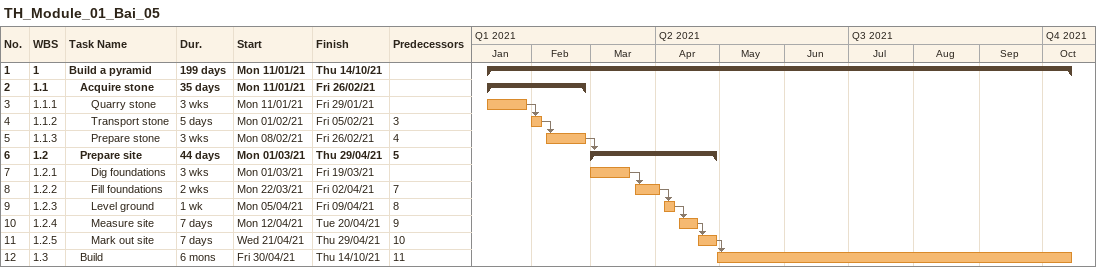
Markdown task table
TH_Module_01_Bai_05

| ID | WBS | Task | Duration | Start | Finish | Predecessors |
|---|---|---|---|---|---|---|
| 1 | 1 | **Build a pyramid** | 199d | 2021-01-11 | 2021-10-14 |  |
| 2 | 1.1 | **Acquire stone** | 35d | 2021-01-11 | 2021-02-26 |  |
| 3 | 1.1.1 | Quarry stone | 3w | 2021-01-11 | 2021-01-29 |  |
| 4 | 1.1.2 | Transport stone | 5d | 2021-02-01 | 2021-02-05 | 3 |
| 5 | 1.1.3 | Prepare stone | 3w | 2021-02-08 | 2021-02-26 | 4 |
| 6 | 1.2 | **Prepare site** | 44d | 2021-03-01 | 2021-04-29 | 5 |
| 7 | 1.2.1 | Dig foundations | 3w | 2021-03-01 | 2021-03-19 |  |
| 8 | 1.2.2 | Fill foundations | 2w | 2021-03-22 | 2021-04-02 | 7 |
| 9 | 1.2.3 | Level ground | 1w | 2021-04-05 | 2021-04-09 | 8 |
| 10 | 1.2.4 | Measure site | 7d | 2021-04-12 | 2021-04-20 | 9 |
| 11 | 1.2.5 | Mark out site | 7d | 2021-04-21 | 2021-04-29 | 10 |
| 12 | 1.3 | Build | 6mo | 2021-04-30 | 2021-10-14 | 11 |
